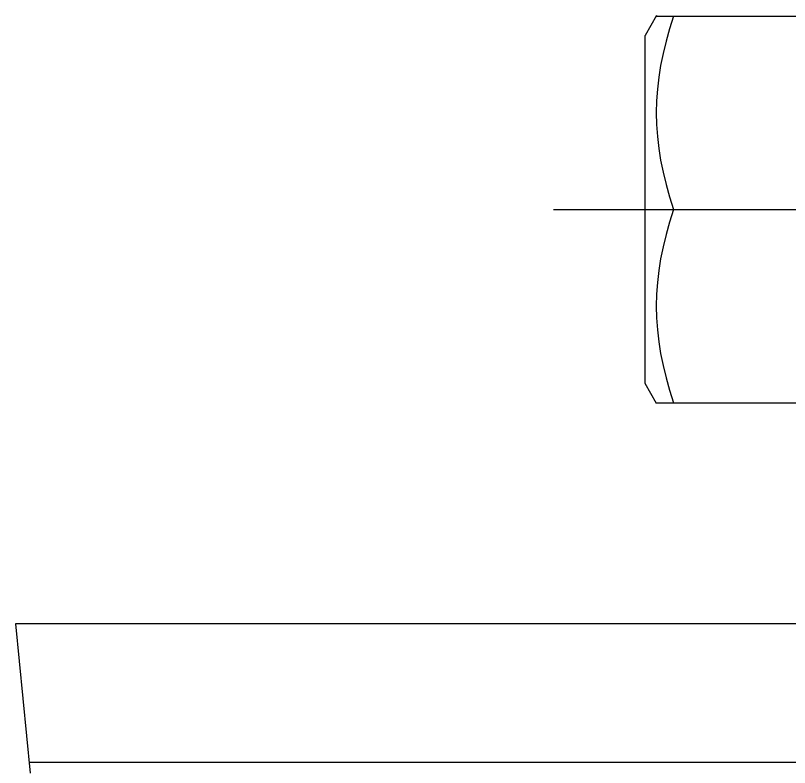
# Model space of a CAD drawing. Header units: millimetres. Extents: x 0 to 1189, y 0 to 841.
# Drawn here: x 339.5 to 395.5, y 115 to 169.4 of the extents above; entities that cross this region are included whole.
import ezdxf

# ---------------------------------------------------------------- set-up
doc = ezdxf.new("R2010")
doc.units = ezdxf.units.MM
doc.header["$LTSCALE"] = 65.395
doc.linetypes.add('CENTER', pattern=[0.6, 0.375, -0.075, 0.075, -0.075])
doc.layers.get('0').update_dxf_attribs({"linetype": 'CONTINUOUS'})
doc.layers.add('ALL_AXIS', color=7, linetype='CONTINUOUS')

msp = doc.modelspace()

# ---------------------------------------------------------------- linework, layer by layer
at = {"color": 7, "linetype": 'CONTINUOUS'}
for p, q in [((385.9169905, 169.4191005), (385.0820295, 167.9735439)), ((385.8906233, 169.3735683), (397.0820295, 169.3735683)), ((385.0820295, 142.7735927), (385.0820295, 167.9735439)), ((387.1406233, 155.3735683), (397.0820295, 155.3735683)), ((385.9169905, 141.3280361), (385.0820295, 142.7735927)), ((385.8906233, 141.3735683), (397.0820295, 141.3735683)), ((339.5186627, 125.3735683), (340.5802192, 114.580474)), ((407.0820295, 125.3735683), (339.5186627, 125.3735683)), ((340.5022143, 115.3735683), (538.7131917, 115.3735683))]:
    msp.add_line(p, q, dxfattribs=at)
msp.add_lwpolyline([(387.1406233, 169.3735683), (386.8496076, 168.4535244), (386.596678, 167.5525234), (386.3837873, 166.6736171), (386.2080061, 165.8075283), (386.0703108, 164.9458339), (385.9707014, 164.0879238), (385.9101545, 163.2298916), (385.8906233, 162.3724697), (385.9111311, 161.5148037), (385.9707014, 160.6564052), (386.0703108, 159.7978847), (386.2089826, 158.93558), (386.3847639, 158.0682705), (386.5986311, 157.188998), (386.8505842, 156.2899502), (387.1406233, 155.3735683), (386.8505842, 154.4570644), (386.5986311, 153.5580166), (386.3847639, 152.6794765), (386.2089826, 151.8127773), (386.0712873, 150.9508388), (385.9707014, 150.0926845), (385.9111311, 149.2347744), (385.8906233, 148.3774746), (385.9101545, 147.5202968), (385.9707014, 146.6626308), (386.0693342, 145.8047207), (386.2080061, 144.9429043), (386.3828108, 144.0763271), (386.596678, 143.1968105), (386.8486311, 142.294833), (387.1406233, 141.3735683)], dxfattribs=at)
at = {"layer": 'ALL_AXIS', "color": 7, "linetype": 'CENTER'}
msp.add_line((378.4587905, 155.3735683), (493.5791801, 155.3735683), dxfattribs=at)

doc.saveas('drawing.dxf')
